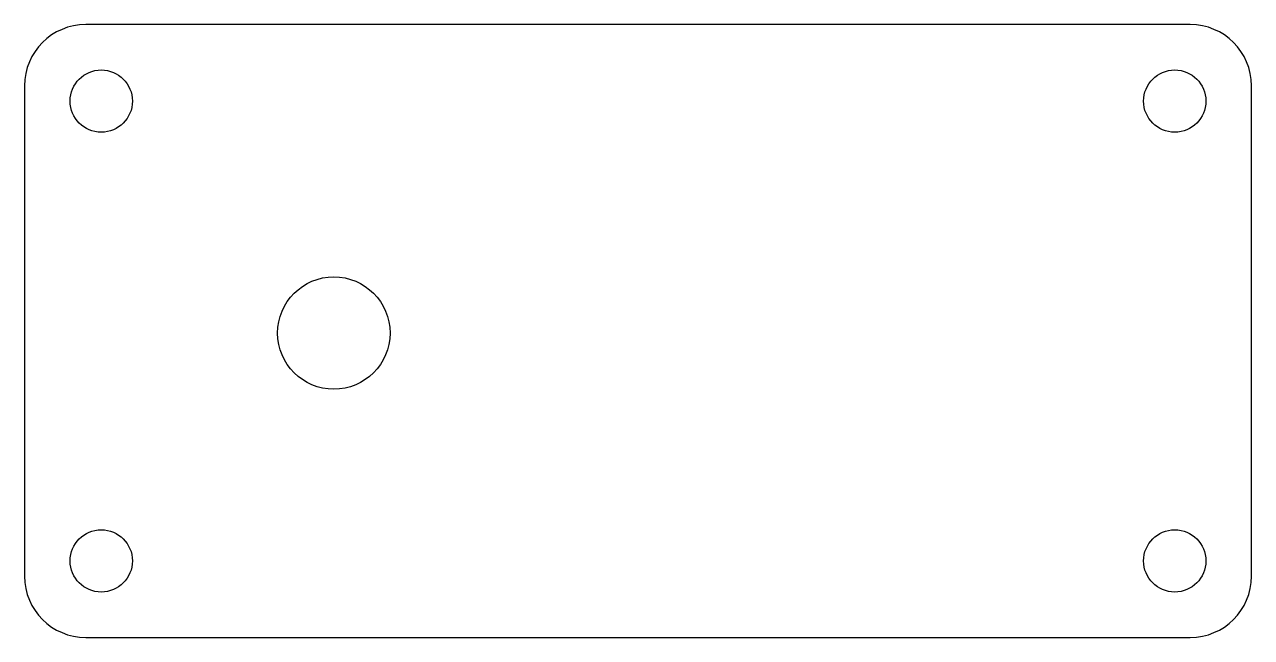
# Model space of a CAD drawing. Header units: millimetres. Extents: x -60 to 60, y -30 to 30.
import ezdxf

# ---------------------------------------------------------------- set-up
doc = ezdxf.new("R2010")
doc.units = ezdxf.units.MM

msp = doc.modelspace()

# ---------------------------------------------------------------- linework, layer by layer
at = {"color": 7, "linetype": 'Continuous', "lineweight": 25}
for p, q in [((54, 30), (-54, 30)), ((-60, 24), (-60, -24)), ((60, -24), (60, 24)), ((-54, -30), (54, -30))]:
    msp.add_line(p, q, dxfattribs=at)
for centre, radius in [((-52.5, 22.5), 3.05), ((52.5, 22.5), 3.05), ((-29.75, -0.2), 5.5), ((-52.5, -22.5), 3.05), ((52.5, -22.5), 3.05)]:
    msp.add_circle(centre, radius, dxfattribs=at)
for centre, start, end in [((-54, 24), 90, 180), ((54, 24), 0, 90), ((-54, -24), 180, 270), ((54, -24), 270, 0)]:
    msp.add_arc(centre, 6, start, end, dxfattribs=at)

doc.saveas('drawing.dxf')
